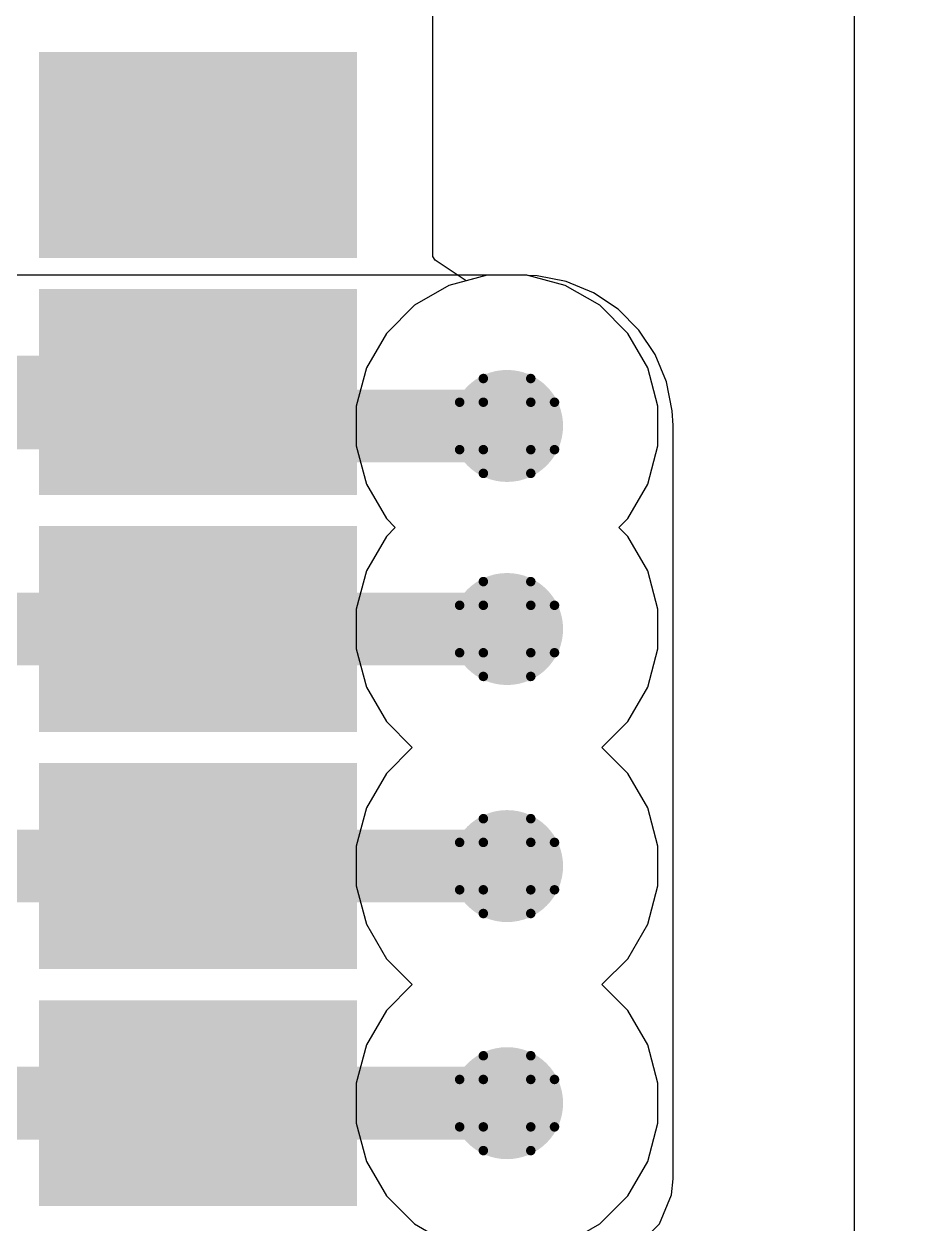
# Model space of a CAD drawing. Header units: inches. Extents: x -18 to 202, y -11 to 119.
# Drawn here: x 16.21 to 20.97, y 48 to 54.43 of the extents above; entities that cross this region are included whole.
import ezdxf

# ---------------------------------------------------------------- set-up
doc = ezdxf.new("R2010")
doc.units = ezdxf.units.IN
for name, color, linetype in [('Board Outline', 216, 'Continuous'), ('Bottom Layer', 5, 'Continuous'), ('Drill Drawing', 1, 'Continuous'), ('Ground', 16, 'Continuous'), ('Power', 76, 'Continuous'), ('Top Layer', 1, 'Continuous'), ('Top Paste', 8, 'Continuous'), ('Top Solder', 216, 'Continuous'), ('Via Holes', 16, 'Continuous')]:
    doc.layers.add(name, color=color, linetype=linetype)

# ---------------------------------------------------------------- blocks, each defined once
blk = doc.blocks.new('38_SMD_M______10')
at = {"layer": 'Top Layer'}
for points in [[(-9.5, 4.25), (-8, 4.25), (-8, 3.35), (-9.5, 3.35)], [(-9.5, 2.98), (-8, 2.98), (-8, 2.08), (-9.5, 2.08)], [(-9.5, 1.71), (-8, 1.71), (-8, 0.81), (-9.5, 0.81)], [(-9.5, 0.44), (-8, 0.44), (-8, -0.46), (-9.5, -0.46)], [(-9.5, -0.83), (-8, -0.83), (-8, -1.73), (-9.5, -1.73)]]:
    blk.add_hatch(color=1, dxfattribs=at).paths.add_polyline_path(points)
at = {"layer": 'Top Paste'}
for points in [[(-9.5, 4.25), (-8, 4.25), (-8, 3.35), (-9.5, 3.35)], [(-9.5, 2.98), (-8, 2.98), (-8, 2.08), (-9.5, 2.08)], [(-9.5, 1.71), (-8, 1.71), (-8, 0.81), (-9.5, 0.81)], [(-9.5, 0.44), (-8, 0.44), (-8, -0.46), (-9.5, -0.46)], [(-9.5, -0.83), (-8, -0.83), (-8, -1.73), (-9.5, -1.73)]]:
    blk.add_hatch(color=8, dxfattribs=at).paths.add_polyline_path(points)
at = {"layer": 'Top Solder'}
for points in [[(-9.6016, 4.3516), (-7.8984, 4.3516), (-7.8984, 3.2484), (-9.6016, 3.2484)], [(-9.6016, 3.0816), (-7.8984, 3.0816), (-7.8984, 1.9784), (-9.6016, 1.9784)], [(-9.6016, 1.8116), (-7.8984, 1.8116), (-7.8984, 0.7084), (-9.6016, 0.7084)], [(-9.6016, 0.5416), (-7.8984, 0.5416), (-7.8984, -0.5616), (-9.6016, -0.5616)], [(-9.6016, -0.7284), (-7.8984, -0.7284), (-7.8984, -1.8316), (-9.6016, -1.8316)]]:
    blk.add_hatch(color=216, dxfattribs=at).paths.add_polyline_path(points)

msp = doc.modelspace()

# ---------------------------------------------------------------- hatches: boundary and pattern name
at = {"layer": 'Bottom Layer'}
h = msp.add_hatch(color=5, dxfattribs=at)
edge = h.paths.add_edge_path()
edge.add_arc((18.7961, 52.2727), 0.3, 0, 360)
h = msp.add_hatch(color=5, dxfattribs=at)
edge = h.paths.add_edge_path()
edge.add_arc((18.7961, 51.1848), 0.3, 0, 360)
h = msp.add_hatch(color=5, dxfattribs=at)
edge = h.paths.add_edge_path()
edge.add_arc((18.7961, 49.9148), 0.3, 0, 360)
h = msp.add_hatch(color=5, dxfattribs=at)
edge = h.paths.add_edge_path()
edge.add_arc((18.7961, 48.6448), 0.3, 0, 360)
at = {"layer": 'Ground'}
h = msp.add_hatch(color=16, dxfattribs=at)
edge = h.paths.add_edge_path()
edge.add_arc((18.7961, 52.2727), 0.3, 0, 360)
h = msp.add_hatch(color=16, dxfattribs=at)
edge = h.paths.add_edge_path()
edge.add_arc((18.7961, 51.1848), 0.3, 0, 360)
h = msp.add_hatch(color=16, dxfattribs=at)
edge = h.paths.add_edge_path()
edge.add_arc((18.7961, 49.9148), 0.3, 0, 360)
h = msp.add_hatch(color=16, dxfattribs=at)
edge = h.paths.add_edge_path()
edge.add_arc((18.7961, 48.6448), 0.3, 0, 360)
at = {"layer": 'Power'}
h = msp.add_hatch(color=76, dxfattribs=at)
edge = h.paths.add_edge_path()
edge.add_arc((18.7961, 52.2727), 0.3, 0, 360)
h = msp.add_hatch(color=76, dxfattribs=at)
edge = h.paths.add_edge_path()
edge.add_arc((18.7961, 51.1848), 0.3, 0, 360)
h = msp.add_hatch(color=76, dxfattribs=at)
edge = h.paths.add_edge_path()
edge.add_arc((18.7961, 49.9148), 0.3, 0, 360)
h = msp.add_hatch(color=76, dxfattribs=at)
edge = h.paths.add_edge_path()
edge.add_arc((18.7961, 48.6448), 0.3, 0, 360)
at = {"layer": 'Top Layer'}
h = msp.add_hatch(color=1, dxfattribs=at)
edge = h.paths.add_edge_path()
edge.add_arc((18.7961, 52.2727), 0.3, 0, 360)
h = msp.add_hatch(color=1, dxfattribs=at)
edge = h.paths.add_edge_path()
edge.add_arc((18.7961, 51.1848), 0.3, 0, 360)
h = msp.add_hatch(color=1, dxfattribs=at)
edge = h.paths.add_edge_path()
edge.add_arc((18.7961, 49.9148), 0.3, 0, 360)
h = msp.add_hatch(color=1, dxfattribs=at)
edge = h.paths.add_edge_path()
edge.add_arc((18.7961, 48.6448), 0.3, 0, 360)
at = {"layer": 'Via Holes'}
h = msp.add_hatch(color=7, dxfattribs=at)
edge = h.paths.add_edge_path()
edge.add_arc((18.7961, 52.2727), 0.15, 0, 360)
h = msp.add_hatch(color=7, dxfattribs=at)
edge = h.paths.add_edge_path()
edge.add_arc((18.7961, 51.1848), 0.15, 0, 360)
h = msp.add_hatch(color=7, dxfattribs=at)
edge = h.paths.add_edge_path()
edge.add_arc((18.7961, 49.9148), 0.15, 0, 360)
h = msp.add_hatch(color=7, dxfattribs=at)
edge = h.paths.add_edge_path()
edge.add_arc((18.7961, 48.6448), 0.15, 0, 360)

# ---------------------------------------------------------------- linework, layer by layer
at = {"layer": 'Board Outline'}
msp.add_lwpolyline([(44.2299, 62.3099, 0.254, 0.254, -3.535496), (7.5647, 62.2891, 0.254, 0.254, 0)], format="xyseb", dxfattribs=at)
at = {"layer": 'Bottom Layer'}
for p, q in [((18.6898, 53.0807), (18.4843, 53.0256)), ((18.9025, 53.0807), (18.6898, 53.0807)), ((19.108, 53.0256), (18.9025, 53.0807)), ((18.4843, 53.0256), (18.3, 52.9192)), ((19.2923, 52.9192), (19.108, 53.0256)), ((18.3, 52.9192), (18.1496, 52.7688)), ((19.4427, 52.7688), (19.2923, 52.9192)), ((18.1496, 52.7688), (18.0432, 52.5845)), ((19.5491, 52.5845), (19.4427, 52.7688)), ((18.0432, 52.5845), (17.9881, 52.379)), ((19.6041, 52.379), (19.5491, 52.5845)), ((17.9881, 52.379), (17.9881, 52.1663)), ((19.6041, 52.1663), (19.6041, 52.379)), ((17.9881, 52.1663), (18.0432, 51.9608)), ((19.5491, 51.9608), (19.6041, 52.1663)), ((18.0432, 51.9608), (18.1496, 51.7765)), ((19.4427, 51.7765), (19.5491, 51.9608)), ((18.1496, 51.7765), (18.1974, 51.7287)), ((19.3949, 51.7287), (19.4427, 51.7765)), ((18.1974, 51.7287), (18.1496, 51.6809)), ((19.4427, 51.6809), (19.3949, 51.7287)), ((18.1496, 51.6809), (18.0432, 51.4967)), ((19.5491, 51.4967), (19.4427, 51.6809)), ((18.0432, 51.4967), (17.9881, 51.2912)), ((19.6041, 51.2912), (19.5491, 51.4967)), ((17.9881, 51.2912), (17.9881, 51.0784)), ((19.6041, 51.0784), (19.6041, 51.2912)), ((17.9881, 51.0784), (18.0432, 50.8729)), ((19.5491, 50.8729), (19.6041, 51.0784)), ((18.0432, 50.8729), (18.1496, 50.6887)), ((19.4427, 50.6887), (19.5491, 50.8729)), ((18.1496, 50.6887), (18.2884, 50.5498)), ((19.3038, 50.5498), (19.4427, 50.6887)), ((18.2884, 50.5498), (18.1496, 50.4109)), ((19.4427, 50.4109), (19.3038, 50.5498)), ((18.1496, 50.4109), (18.0432, 50.2267)), ((19.5491, 50.2267), (19.4427, 50.4109)), ((18.0432, 50.2267), (17.9881, 50.0212)), ((19.6041, 50.0212), (19.5491, 50.2267)), ((17.9881, 50.0212), (17.9881, 49.8084)), ((19.6041, 49.8084), (19.6041, 50.0212)), ((17.9881, 49.8084), (18.0432, 49.6029)), ((19.5491, 49.6029), (19.6041, 49.8084)), ((18.0432, 49.6029), (18.1496, 49.4187)), ((19.4427, 49.4187), (19.5491, 49.6029)), ((18.1496, 49.4187), (18.2884, 49.2798)), ((19.3038, 49.2798), (19.4427, 49.4187)), ((18.2884, 49.2798), (18.1496, 49.1409)), ((19.4427, 49.1409), (19.3038, 49.2798)), ((18.1496, 49.1409), (18.0432, 48.9567)), ((19.5491, 48.9567), (19.4427, 49.1409)), ((18.0432, 48.9567), (17.9881, 48.7512)), ((19.6041, 48.7512), (19.5491, 48.9567)), ((17.9881, 48.7512), (17.9881, 48.5384)), ((19.6041, 48.5384), (19.6041, 48.7512)), ((17.9881, 48.5384), (18.0432, 48.3329)), ((19.5491, 48.3329), (19.6041, 48.5384)), ((18.0432, 48.3329), (18.1496, 48.1487)), ((19.4427, 48.1487), (19.5491, 48.3329)), ((18.1496, 48.1487), (18.3, 47.9982)), ((19.2923, 47.9982), (19.4427, 48.1487)), ((18.3, 47.9982), (18.4843, 47.8919)), ((19.108, 47.8919), (19.2923, 47.9982))]:
    msp.add_line(p, q, dxfattribs=at)
at = {"layer": 'Drill Drawing'}
for points in [[(18.6691, 52.3997, 0.0508, 0.0508, 0), (18.6691, 52.5267, 0.0508, 0.0508, 0)], [(18.6691, 52.5267, 0.0508, 0.0508, 0), (18.9231, 52.5267, 0.0508, 0.0508, 0)], [(18.9231, 52.3997, 0.0508, 0.0508, 0), (18.9231, 52.5267, 0.0508, 0.0508, 0)], [(18.5421, 52.1457, 0.0508, 0.0508, 0), (18.5421, 52.3997, 0.0508, 0.0508, 0)], [(18.5421, 52.3997, 0.0508, 0.0508, 0), (18.6691, 52.3997, 0.0508, 0.0508, 0)], [(18.9231, 52.3997, 0.0508, 0.0508, 0), (19.0501, 52.3997, 0.0508, 0.0508, 0)], [(19.0501, 52.1457, 0.0508, 0.0508, 0), (19.0501, 52.3997, 0.0508, 0.0508, 0)], [(18.5421, 52.1457, 0.0508, 0.0508, 0), (18.6691, 52.1457, 0.0508, 0.0508, 0)], [(18.6691, 52.0187, 0.0508, 0.0508, 0), (18.6691, 52.1457, 0.0508, 0.0508, 0)], [(18.9231, 52.1457, 0.0508, 0.0508, 0), (19.0501, 52.1457, 0.0508, 0.0508, 0)], [(18.9231, 52.0187, 0.0508, 0.0508, 0), (18.9231, 52.1457, 0.0508, 0.0508, 0)], [(18.6691, 52.0187, 0.0508, 0.0508, 0), (18.9231, 52.0187, 0.0508, 0.0508, 0)], [(18.6691, 51.3118, 0.0508, 0.0508, 0), (18.6691, 51.4388, 0.0508, 0.0508, 0)], [(18.6691, 51.4388, 0.0508, 0.0508, 0), (18.9231, 51.4388, 0.0508, 0.0508, 0)], [(18.9231, 51.3118, 0.0508, 0.0508, 0), (18.9231, 51.4388, 0.0508, 0.0508, 0)], [(18.5421, 51.0578, 0.0508, 0.0508, 0), (18.5421, 51.3118, 0.0508, 0.0508, 0)], [(18.5421, 51.3118, 0.0508, 0.0508, 0), (18.6691, 51.3118, 0.0508, 0.0508, 0)], [(18.9231, 51.3118, 0.0508, 0.0508, 0), (19.0501, 51.3118, 0.0508, 0.0508, 0)], [(19.0501, 51.0578, 0.0508, 0.0508, 0), (19.0501, 51.3118, 0.0508, 0.0508, 0)], [(18.5421, 51.0578, 0.0508, 0.0508, 0), (18.6691, 51.0578, 0.0508, 0.0508, 0)], [(18.6691, 50.9308, 0.0508, 0.0508, 0), (18.6691, 51.0578, 0.0508, 0.0508, 0)], [(18.9231, 51.0578, 0.0508, 0.0508, 0), (19.0501, 51.0578, 0.0508, 0.0508, 0)], [(18.9231, 50.9308, 0.0508, 0.0508, 0), (18.9231, 51.0578, 0.0508, 0.0508, 0)], [(18.6691, 50.9308, 0.0508, 0.0508, 0), (18.9231, 50.9308, 0.0508, 0.0508, 0)], [(18.6691, 50.0418, 0.0508, 0.0508, 0), (18.6691, 50.1688, 0.0508, 0.0508, 0)], [(18.6691, 50.1688, 0.0508, 0.0508, 0), (18.9231, 50.1688, 0.0508, 0.0508, 0)], [(18.9231, 50.0418, 0.0508, 0.0508, 0), (18.9231, 50.1688, 0.0508, 0.0508, 0)], [(18.5421, 49.7878, 0.0508, 0.0508, 0), (18.5421, 50.0418, 0.0508, 0.0508, 0)], [(18.5421, 50.0418, 0.0508, 0.0508, 0), (18.6691, 50.0418, 0.0508, 0.0508, 0)], [(18.9231, 50.0418, 0.0508, 0.0508, 0), (19.0501, 50.0418, 0.0508, 0.0508, 0)], [(19.0501, 49.7878, 0.0508, 0.0508, 0), (19.0501, 50.0418, 0.0508, 0.0508, 0)], [(18.5421, 49.7878, 0.0508, 0.0508, 0), (18.6691, 49.7878, 0.0508, 0.0508, 0)], [(18.6691, 49.6608, 0.0508, 0.0508, 0), (18.6691, 49.7878, 0.0508, 0.0508, 0)], [(18.9231, 49.7878, 0.0508, 0.0508, 0), (19.0501, 49.7878, 0.0508, 0.0508, 0)], [(18.9231, 49.6608, 0.0508, 0.0508, 0), (18.9231, 49.7878, 0.0508, 0.0508, 0)], [(18.6691, 49.6608, 0.0508, 0.0508, 0), (18.9231, 49.6608, 0.0508, 0.0508, 0)], [(18.6691, 48.7718, 0.0508, 0.0508, 0), (18.6691, 48.8988, 0.0508, 0.0508, 0)], [(18.6691, 48.8988, 0.0508, 0.0508, 0), (18.9231, 48.8988, 0.0508, 0.0508, 0)], [(18.9231, 48.7718, 0.0508, 0.0508, 0), (18.9231, 48.8988, 0.0508, 0.0508, 0)], [(18.5421, 48.5178, 0.0508, 0.0508, 0), (18.5421, 48.7718, 0.0508, 0.0508, 0)], [(18.5421, 48.7718, 0.0508, 0.0508, 0), (18.6691, 48.7718, 0.0508, 0.0508, 0)], [(18.9231, 48.7718, 0.0508, 0.0508, 0), (19.0501, 48.7718, 0.0508, 0.0508, 0)], [(19.0501, 48.5178, 0.0508, 0.0508, 0), (19.0501, 48.7718, 0.0508, 0.0508, 0)], [(18.5421, 48.5178, 0.0508, 0.0508, 0), (18.6691, 48.5178, 0.0508, 0.0508, 0)], [(18.6691, 48.3908, 0.0508, 0.0508, 0), (18.6691, 48.5178, 0.0508, 0.0508, 0)], [(18.9231, 48.5178, 0.0508, 0.0508, 0), (19.0501, 48.5178, 0.0508, 0.0508, 0)], [(18.9231, 48.3908, 0.0508, 0.0508, 0), (18.9231, 48.5178, 0.0508, 0.0508, 0)], [(18.6691, 48.3908, 0.0508, 0.0508, 0), (18.9231, 48.3908, 0.0508, 0.0508, 0)]]:
    msp.add_lwpolyline(points, format="xyseb", dxfattribs=at)
for points in [[(18.6564, 52.5267, 0.0254, 0.0254, 1), (18.6818, 52.5267, 0.0254, 0.0254, 1)], [(18.6564, 52.5267, 0.0254, 0.0254, 1), (18.6818, 52.5267, 0.0254, 0.0254, 1)], [(18.9104, 52.5267, 0.0254, 0.0254, 1), (18.9358, 52.5267, 0.0254, 0.0254, 1)], [(18.9104, 52.5267, 0.0254, 0.0254, 1), (18.9358, 52.5267, 0.0254, 0.0254, 1)], [(18.5294, 52.3997, 0.0254, 0.0254, 1), (18.5548, 52.3997, 0.0254, 0.0254, 1)], [(18.5294, 52.3997, 0.0254, 0.0254, 1), (18.5548, 52.3997, 0.0254, 0.0254, 1)], [(18.6564, 52.3997, 0.0254, 0.0254, 1), (18.6818, 52.3997, 0.0254, 0.0254, 1)], [(18.6564, 52.3997, 0.0254, 0.0254, 1), (18.6818, 52.3997, 0.0254, 0.0254, 1)], [(18.9104, 52.3997, 0.0254, 0.0254, 1), (18.9358, 52.3997, 0.0254, 0.0254, 1)], [(18.9104, 52.3997, 0.0254, 0.0254, 1), (18.9358, 52.3997, 0.0254, 0.0254, 1)], [(19.0374, 52.3997, 0.0254, 0.0254, 1), (19.0628, 52.3997, 0.0254, 0.0254, 1)], [(19.0374, 52.3997, 0.0254, 0.0254, 1), (19.0628, 52.3997, 0.0254, 0.0254, 1)], [(18.5294, 52.1457, 0.0254, 0.0254, 1), (18.5548, 52.1457, 0.0254, 0.0254, 1)], [(18.5294, 52.1457, 0.0254, 0.0254, 1), (18.5548, 52.1457, 0.0254, 0.0254, 1)], [(18.6564, 52.1457, 0.0254, 0.0254, 1), (18.6818, 52.1457, 0.0254, 0.0254, 1)], [(18.6564, 52.1457, 0.0254, 0.0254, 1), (18.6818, 52.1457, 0.0254, 0.0254, 1)], [(18.9104, 52.1457, 0.0254, 0.0254, 1), (18.9358, 52.1457, 0.0254, 0.0254, 1)], [(18.9104, 52.1457, 0.0254, 0.0254, 1), (18.9358, 52.1457, 0.0254, 0.0254, 1)], [(19.0374, 52.1457, 0.0254, 0.0254, 1), (19.0628, 52.1457, 0.0254, 0.0254, 1)], [(19.0374, 52.1457, 0.0254, 0.0254, 1), (19.0628, 52.1457, 0.0254, 0.0254, 1)], [(18.6564, 52.0187, 0.0254, 0.0254, 1), (18.6818, 52.0187, 0.0254, 0.0254, 1)], [(18.6564, 52.0187, 0.0254, 0.0254, 1), (18.6818, 52.0187, 0.0254, 0.0254, 1)], [(18.9104, 52.0187, 0.0254, 0.0254, 1), (18.9358, 52.0187, 0.0254, 0.0254, 1)], [(18.9104, 52.0187, 0.0254, 0.0254, 1), (18.9358, 52.0187, 0.0254, 0.0254, 1)], [(18.6564, 51.4388, 0.0254, 0.0254, 1), (18.6818, 51.4388, 0.0254, 0.0254, 1)], [(18.6564, 51.4388, 0.0254, 0.0254, 1), (18.6818, 51.4388, 0.0254, 0.0254, 1)], [(18.9104, 51.4388, 0.0254, 0.0254, 1), (18.9358, 51.4388, 0.0254, 0.0254, 1)], [(18.9104, 51.4388, 0.0254, 0.0254, 1), (18.9358, 51.4388, 0.0254, 0.0254, 1)], [(18.5294, 51.3118, 0.0254, 0.0254, 1), (18.5548, 51.3118, 0.0254, 0.0254, 1)], [(18.5294, 51.3118, 0.0254, 0.0254, 1), (18.5548, 51.3118, 0.0254, 0.0254, 1)], [(18.6564, 51.3118, 0.0254, 0.0254, 1), (18.6818, 51.3118, 0.0254, 0.0254, 1)], [(18.6564, 51.3118, 0.0254, 0.0254, 1), (18.6818, 51.3118, 0.0254, 0.0254, 1)], [(18.9104, 51.3118, 0.0254, 0.0254, 1), (18.9358, 51.3118, 0.0254, 0.0254, 1)], [(18.9104, 51.3118, 0.0254, 0.0254, 1), (18.9358, 51.3118, 0.0254, 0.0254, 1)], [(19.0374, 51.3118, 0.0254, 0.0254, 1), (19.0628, 51.3118, 0.0254, 0.0254, 1)], [(19.0374, 51.3118, 0.0254, 0.0254, 1), (19.0628, 51.3118, 0.0254, 0.0254, 1)], [(18.5294, 51.0578, 0.0254, 0.0254, 1), (18.5548, 51.0578, 0.0254, 0.0254, 1)], [(18.5294, 51.0578, 0.0254, 0.0254, 1), (18.5548, 51.0578, 0.0254, 0.0254, 1)], [(18.6564, 51.0578, 0.0254, 0.0254, 1), (18.6818, 51.0578, 0.0254, 0.0254, 1)], [(18.6564, 51.0578, 0.0254, 0.0254, 1), (18.6818, 51.0578, 0.0254, 0.0254, 1)], [(18.9104, 51.0578, 0.0254, 0.0254, 1), (18.9358, 51.0578, 0.0254, 0.0254, 1)], [(18.9104, 51.0578, 0.0254, 0.0254, 1), (18.9358, 51.0578, 0.0254, 0.0254, 1)], [(19.0374, 51.0578, 0.0254, 0.0254, 1), (19.0628, 51.0578, 0.0254, 0.0254, 1)], [(19.0374, 51.0578, 0.0254, 0.0254, 1), (19.0628, 51.0578, 0.0254, 0.0254, 1)], [(18.6564, 50.9308, 0.0254, 0.0254, 1), (18.6818, 50.9308, 0.0254, 0.0254, 1)], [(18.6564, 50.9308, 0.0254, 0.0254, 1), (18.6818, 50.9308, 0.0254, 0.0254, 1)], [(18.9104, 50.9308, 0.0254, 0.0254, 1), (18.9358, 50.9308, 0.0254, 0.0254, 1)], [(18.9104, 50.9308, 0.0254, 0.0254, 1), (18.9358, 50.9308, 0.0254, 0.0254, 1)], [(18.6564, 50.1688, 0.0254, 0.0254, 1), (18.6818, 50.1688, 0.0254, 0.0254, 1)], [(18.6564, 50.1688, 0.0254, 0.0254, 1), (18.6818, 50.1688, 0.0254, 0.0254, 1)], [(18.9104, 50.1688, 0.0254, 0.0254, 1), (18.9358, 50.1688, 0.0254, 0.0254, 1)], [(18.9104, 50.1688, 0.0254, 0.0254, 1), (18.9358, 50.1688, 0.0254, 0.0254, 1)], [(18.5294, 50.0418, 0.0254, 0.0254, 1), (18.5548, 50.0418, 0.0254, 0.0254, 1)], [(18.5294, 50.0418, 0.0254, 0.0254, 1), (18.5548, 50.0418, 0.0254, 0.0254, 1)], [(18.6564, 50.0418, 0.0254, 0.0254, 1), (18.6818, 50.0418, 0.0254, 0.0254, 1)], [(18.6564, 50.0418, 0.0254, 0.0254, 1), (18.6818, 50.0418, 0.0254, 0.0254, 1)], [(18.9104, 50.0418, 0.0254, 0.0254, 1), (18.9358, 50.0418, 0.0254, 0.0254, 1)], [(18.9104, 50.0418, 0.0254, 0.0254, 1), (18.9358, 50.0418, 0.0254, 0.0254, 1)], [(19.0374, 50.0418, 0.0254, 0.0254, 1), (19.0628, 50.0418, 0.0254, 0.0254, 1)], [(19.0374, 50.0418, 0.0254, 0.0254, 1), (19.0628, 50.0418, 0.0254, 0.0254, 1)], [(18.5294, 49.7878, 0.0254, 0.0254, 1), (18.5548, 49.7878, 0.0254, 0.0254, 1)], [(18.5294, 49.7878, 0.0254, 0.0254, 1), (18.5548, 49.7878, 0.0254, 0.0254, 1)], [(18.6564, 49.7878, 0.0254, 0.0254, 1), (18.6818, 49.7878, 0.0254, 0.0254, 1)], [(18.6564, 49.7878, 0.0254, 0.0254, 1), (18.6818, 49.7878, 0.0254, 0.0254, 1)], [(18.9104, 49.7878, 0.0254, 0.0254, 1), (18.9358, 49.7878, 0.0254, 0.0254, 1)], [(18.9104, 49.7878, 0.0254, 0.0254, 1), (18.9358, 49.7878, 0.0254, 0.0254, 1)], [(19.0374, 49.7878, 0.0254, 0.0254, 1), (19.0628, 49.7878, 0.0254, 0.0254, 1)], [(19.0374, 49.7878, 0.0254, 0.0254, 1), (19.0628, 49.7878, 0.0254, 0.0254, 1)], [(18.6564, 49.6608, 0.0254, 0.0254, 1), (18.6818, 49.6608, 0.0254, 0.0254, 1)], [(18.6564, 49.6608, 0.0254, 0.0254, 1), (18.6818, 49.6608, 0.0254, 0.0254, 1)], [(18.9104, 49.6608, 0.0254, 0.0254, 1), (18.9358, 49.6608, 0.0254, 0.0254, 1)], [(18.9104, 49.6608, 0.0254, 0.0254, 1), (18.9358, 49.6608, 0.0254, 0.0254, 1)], [(18.6564, 48.8988, 0.0254, 0.0254, 1), (18.6818, 48.8988, 0.0254, 0.0254, 1)], [(18.6564, 48.8988, 0.0254, 0.0254, 1), (18.6818, 48.8988, 0.0254, 0.0254, 1)], [(18.9104, 48.8988, 0.0254, 0.0254, 1), (18.9358, 48.8988, 0.0254, 0.0254, 1)], [(18.9104, 48.8988, 0.0254, 0.0254, 1), (18.9358, 48.8988, 0.0254, 0.0254, 1)], [(18.5294, 48.7718, 0.0254, 0.0254, 1), (18.5548, 48.7718, 0.0254, 0.0254, 1)], [(18.5294, 48.7718, 0.0254, 0.0254, 1), (18.5548, 48.7718, 0.0254, 0.0254, 1)], [(18.6564, 48.7718, 0.0254, 0.0254, 1), (18.6818, 48.7718, 0.0254, 0.0254, 1)], [(18.6564, 48.7718, 0.0254, 0.0254, 1), (18.6818, 48.7718, 0.0254, 0.0254, 1)], [(18.9104, 48.7718, 0.0254, 0.0254, 1), (18.9358, 48.7718, 0.0254, 0.0254, 1)], [(18.9104, 48.7718, 0.0254, 0.0254, 1), (18.9358, 48.7718, 0.0254, 0.0254, 1)], [(19.0374, 48.7718, 0.0254, 0.0254, 1), (19.0628, 48.7718, 0.0254, 0.0254, 1)], [(19.0374, 48.7718, 0.0254, 0.0254, 1), (19.0628, 48.7718, 0.0254, 0.0254, 1)], [(18.5294, 48.5178, 0.0254, 0.0254, 1), (18.5548, 48.5178, 0.0254, 0.0254, 1)], [(18.5294, 48.5178, 0.0254, 0.0254, 1), (18.5548, 48.5178, 0.0254, 0.0254, 1)], [(18.6564, 48.5178, 0.0254, 0.0254, 1), (18.6818, 48.5178, 0.0254, 0.0254, 1)], [(18.6564, 48.5178, 0.0254, 0.0254, 1), (18.6818, 48.5178, 0.0254, 0.0254, 1)], [(18.9104, 48.5178, 0.0254, 0.0254, 1), (18.9358, 48.5178, 0.0254, 0.0254, 1)], [(18.9104, 48.5178, 0.0254, 0.0254, 1), (18.9358, 48.5178, 0.0254, 0.0254, 1)], [(19.0374, 48.5178, 0.0254, 0.0254, 1), (19.0628, 48.5178, 0.0254, 0.0254, 1)], [(19.0374, 48.5178, 0.0254, 0.0254, 1), (19.0628, 48.5178, 0.0254, 0.0254, 1)], [(18.6564, 48.3908, 0.0254, 0.0254, 1), (18.6818, 48.3908, 0.0254, 0.0254, 1)], [(18.6564, 48.3908, 0.0254, 0.0254, 1), (18.6818, 48.3908, 0.0254, 0.0254, 1)], [(18.9104, 48.3908, 0.0254, 0.0254, 1), (18.9358, 48.3908, 0.0254, 0.0254, 1)], [(18.9104, 48.3908, 0.0254, 0.0254, 1), (18.9358, 48.3908, 0.0254, 0.0254, 1)]]:
    msp.add_lwpolyline(points, format="xyseb", close=True, dxfattribs=at)
at = {"layer": 'Ground'}
for p, q in [((18.6898, 53.0807), (18.4843, 53.0256)), ((18.9025, 53.0807), (18.6898, 53.0807)), ((19.108, 53.0256), (18.9025, 53.0807)), ((18.4843, 53.0256), (18.3, 52.9192)), ((19.2923, 52.9192), (19.108, 53.0256)), ((18.3, 52.9192), (18.1496, 52.7688)), ((19.4427, 52.7688), (19.2923, 52.9192)), ((18.1496, 52.7688), (18.0432, 52.5845)), ((19.5491, 52.5845), (19.4427, 52.7688)), ((18.0432, 52.5845), (17.9881, 52.379)), ((19.6041, 52.379), (19.5491, 52.5845)), ((17.9881, 52.379), (17.9881, 52.1663)), ((19.6041, 52.1663), (19.6041, 52.379)), ((17.9881, 52.1663), (18.0432, 51.9608)), ((19.5491, 51.9608), (19.6041, 52.1663)), ((18.0432, 51.9608), (18.1496, 51.7765)), ((19.4427, 51.7765), (19.5491, 51.9608)), ((18.1496, 51.7765), (18.1974, 51.7287)), ((19.3949, 51.7287), (19.4427, 51.7765)), ((18.1974, 51.7287), (18.1496, 51.6809)), ((19.4427, 51.6809), (19.3949, 51.7287)), ((18.1496, 51.6809), (18.0432, 51.4967)), ((19.5491, 51.4967), (19.4427, 51.6809)), ((18.0432, 51.4967), (17.9881, 51.2912)), ((19.6041, 51.2912), (19.5491, 51.4967)), ((17.9881, 51.2912), (17.9881, 51.0784)), ((19.6041, 51.0784), (19.6041, 51.2912)), ((17.9881, 51.0784), (18.0432, 50.8729)), ((19.5491, 50.8729), (19.6041, 51.0784)), ((18.0432, 50.8729), (18.1496, 50.6887)), ((19.4427, 50.6887), (19.5491, 50.8729)), ((18.1496, 50.6887), (18.2884, 50.5498)), ((19.3038, 50.5498), (19.4427, 50.6887)), ((18.2884, 50.5498), (18.1496, 50.4109)), ((19.4427, 50.4109), (19.3038, 50.5498)), ((18.1496, 50.4109), (18.0432, 50.2267)), ((19.5491, 50.2267), (19.4427, 50.4109)), ((18.0432, 50.2267), (17.9881, 50.0212)), ((19.6041, 50.0212), (19.5491, 50.2267)), ((17.9881, 50.0212), (17.9881, 49.8084)), ((19.6041, 49.8084), (19.6041, 50.0212)), ((17.9881, 49.8084), (18.0432, 49.6029)), ((19.5491, 49.6029), (19.6041, 49.8084)), ((18.0432, 49.6029), (18.1496, 49.4187)), ((19.4427, 49.4187), (19.5491, 49.6029)), ((18.1496, 49.4187), (18.2884, 49.2798)), ((19.3038, 49.2798), (19.4427, 49.4187)), ((18.2884, 49.2798), (18.1496, 49.1409)), ((19.4427, 49.1409), (19.3038, 49.2798)), ((18.1496, 49.1409), (18.0432, 48.9567)), ((19.5491, 48.9567), (19.4427, 49.1409)), ((18.0432, 48.9567), (17.9881, 48.7512)), ((19.6041, 48.7512), (19.5491, 48.9567)), ((17.9881, 48.7512), (17.9881, 48.5384)), ((19.6041, 48.5384), (19.6041, 48.7512)), ((17.9881, 48.5384), (18.0432, 48.3329)), ((19.5491, 48.3329), (19.6041, 48.5384)), ((18.0432, 48.3329), (18.1496, 48.1487)), ((19.4427, 48.1487), (19.5491, 48.3329)), ((18.1496, 48.1487), (18.3, 47.9982)), ((19.2923, 47.9982), (19.4427, 48.1487)), ((18.3, 47.9982), (18.4843, 47.8919)), ((19.108, 47.8919), (19.2923, 47.9982))]:
    msp.add_line(p, q, dxfattribs=at)
at = {"layer": 'Power'}
for p, q in [((20.655, 56.3712), (20.655, 47.9982)), ((18.6897, 53.0807), (10.7188, 53.0807)), ((18.6898, 53.0807), (18.6897, 53.0807)), ((18.9025, 53.0807), (18.6898, 53.0807)), ((18.9078, 53.0793), (18.9025, 53.0807)), ((18.9581, 53.0768), (18.9078, 53.0793)), ((19.1131, 53.046), (18.9581, 53.0768)), ((19.259, 52.9855), (19.1131, 53.046)), ((19.3904, 52.8978), (19.259, 52.9855)), ((19.5021, 52.7861), (19.3904, 52.8978)), ((19.5899, 52.6547), (19.5021, 52.7861)), ((19.6503, 52.5088), (19.5899, 52.6547)), ((19.6811, 52.3538), (19.6503, 52.5088)), ((19.685, 52.2749), (19.6811, 52.3538)), ((19.685, 52.2748), (19.685, 52.2749)), ((19.685, 48.2393), (19.685, 52.2748)), ((19.685, 52.2748), (19.685, 52.2748)), ((19.685, 52.2748), (19.685, 52.2748)), ((19.6766, 48.1544), (19.685, 48.2393)), ((19.6117, 47.9977), (19.6766, 48.1544)), ((19.4918, 47.8777), (19.6117, 47.9977)), ((20.655, 47.9982), (20.655, 47.9982)), ((20.655, 47.9982), (20.655, 47.881))]:
    msp.add_line(p, q, dxfattribs=at)
for points in [[(4.4209, 52.2748, 0.254, 0.254, 0), (18.794, 52.2748, 0.254, 0.254, 0)], [(18.794, 52.2748, 0.254, 0.254, 0), (18.7961, 52.2727, 0.254, 0.254, 0)], [(3.9224, 51.1848, 0.254, 0.254, 0), (18.7961, 51.1848, 0.254, 0.254, 0)], [(4.7259, 49.9148, 0.254, 0.254, 0), (18.7961, 49.9148, 0.254, 0.254, 0)], [(5.083, 48.6448, 0.254, 0.254, 0), (18.7961, 48.6448, 0.254, 0.254, 0)]]:
    msp.add_lwpolyline(points, format="xyseb", dxfattribs=at)
for points in [[(18.7305, 52.2748, 0.127, 0.127, 1), (18.8575, 52.2748, 0.127, 0.127, 1)], [(18.7305, 52.2748, 0.127, 0.127, 1), (18.8575, 52.2748, 0.127, 0.127, 1)], [(18.7326, 52.2727, 0.127, 0.127, 1), (18.8596, 52.2727, 0.127, 0.127, 1)], [(18.7326, 51.1848, 0.127, 0.127, 1), (18.8596, 51.1848, 0.127, 0.127, 1)], [(18.7326, 49.9148, 0.127, 0.127, 1), (18.8596, 49.9148, 0.127, 0.127, 1)], [(18.7326, 48.6448, 0.127, 0.127, 1), (18.8596, 48.6448, 0.127, 0.127, 1)]]:
    msp.add_lwpolyline(points, format="xyseb", close=True, dxfattribs=at)
at = {"layer": 'Top Layer'}
for p, q in [((18.3992, 54.0368), (18.3992, 55.556)), ((18.3992, 53.1801), (18.3992, 54.0368)), ((18.4102, 53.1602), (18.3992, 53.1801)), ((18.577, 53.0505), (18.4102, 53.1602)), ((18.6898, 53.0807), (18.577, 53.0505)), ((18.9025, 53.0807), (18.6898, 53.0807)), ((19.108, 53.0256), (18.9025, 53.0807)), ((19.2923, 52.9192), (19.108, 53.0256)), ((19.4427, 52.7688), (19.2923, 52.9192)), ((19.5491, 52.5845), (19.4427, 52.7688)), ((19.6041, 52.379), (19.5491, 52.5845)), ((19.6041, 52.1663), (19.6041, 52.379)), ((19.5491, 51.9608), (19.6041, 52.1663)), ((19.4427, 51.7765), (19.5491, 51.9608)), ((19.3949, 51.7287), (19.4427, 51.7765)), ((19.4427, 51.6809), (19.3949, 51.7287)), ((19.5491, 51.4967), (19.4427, 51.6809)), ((19.6041, 51.2912), (19.5491, 51.4967)), ((19.6041, 51.0784), (19.6041, 51.2912)), ((19.5491, 50.8729), (19.6041, 51.0784)), ((19.4427, 50.6887), (19.5491, 50.8729)), ((19.3038, 50.5498), (19.4427, 50.6887)), ((19.4427, 50.4109), (19.3038, 50.5498)), ((19.5491, 50.2267), (19.4427, 50.4109)), ((19.6041, 50.0212), (19.5491, 50.2267)), ((19.6041, 49.8084), (19.6041, 50.0212)), ((19.5491, 49.6029), (19.6041, 49.8084)), ((19.4427, 49.4187), (19.5491, 49.6029)), ((19.3038, 49.2798), (19.4427, 49.4187)), ((19.4427, 49.1409), (19.3038, 49.2798)), ((19.5491, 48.9567), (19.4427, 49.1409)), ((19.6041, 48.7512), (19.5491, 48.9567)), ((19.6041, 48.5384), (19.6041, 48.7512)), ((19.5491, 48.3329), (19.6041, 48.5384)), ((19.4427, 48.1487), (19.5491, 48.3329)), ((19.2923, 47.9982), (19.4427, 48.1487)), ((19.108, 47.8919), (19.2923, 47.9982))]:
    msp.add_line(p, q, dxfattribs=at)
for points in [[(14.8767, 52.4548, 0.3894, 0.3894, 0), (17.1412, 52.4548, 0.3894, 0.3894, 0)], [(17.1412, 52.4548, 0.3894, 0.3894, 0), (17.3233, 52.2727, 0.3894, 0.3894, 0)], [(17.3233, 52.2727, 0.3894, 0.3894, 0), (18.7961, 52.2727, 0.3894, 0.3894, 0)], [(14.8767, 51.1848, 0.3894, 0.3894, 0), (17.1412, 51.1848, 0.3894, 0.3894, 0)], [(17.1412, 51.1848, 0.3894, 0.3894, 0), (18.7961, 51.1848, 0.3894, 0.3894, 0)], [(14.8463, 49.9148, 0.3894, 0.3894, 0), (17.1412, 49.9148, 0.3894, 0.3894, 0)], [(17.1412, 49.9148, 0.3894, 0.3894, 0), (18.7961, 49.9148, 0.3894, 0.3894, 0)], [(14.8767, 48.6448, 0.3894, 0.3894, 0), (17.1412, 48.6448, 0.3894, 0.3894, 0)], [(17.1412, 48.6448, 0.3894, 0.3894, 0), (18.7961, 48.6448, 0.3894, 0.3894, 0)]]:
    msp.add_lwpolyline(points, format="xyseb", dxfattribs=at)
for points in [[(17.0439, 52.4548, 0.1947, 0.1947, 1), (17.2385, 52.4548, 0.1947, 0.1947, 1)], [(17.0439, 52.4548, 0.1947, 0.1947, 1), (17.2385, 52.4548, 0.1947, 0.1947, 1)], [(17.226, 52.2727, 0.1947, 0.1947, 1), (17.4207, 52.2727, 0.1947, 0.1947, 1)], [(17.226, 52.2727, 0.1947, 0.1947, 1), (17.4207, 52.2727, 0.1947, 0.1947, 1)], [(18.6988, 52.2727, 0.1947, 0.1947, 1), (18.8935, 52.2727, 0.1947, 0.1947, 1)], [(17.0439, 51.1848, 0.1947, 0.1947, 1), (17.2385, 51.1848, 0.1947, 0.1947, 1)], [(17.0439, 51.1848, 0.1947, 0.1947, 1), (17.2385, 51.1848, 0.1947, 0.1947, 1)], [(18.6988, 51.1848, 0.1947, 0.1947, 1), (18.8935, 51.1848, 0.1947, 0.1947, 1)], [(17.0439, 49.9148, 0.1947, 0.1947, 1), (17.2385, 49.9148, 0.1947, 0.1947, 1)], [(17.0439, 49.9148, 0.1947, 0.1947, 1), (17.2385, 49.9148, 0.1947, 0.1947, 1)], [(18.6988, 49.9148, 0.1947, 0.1947, 1), (18.8935, 49.9148, 0.1947, 0.1947, 1)], [(17.0439, 48.6448, 0.1947, 0.1947, 1), (17.2386, 48.6448, 0.1947, 0.1947, 1)], [(17.0439, 48.6448, 0.1947, 0.1947, 1), (17.2386, 48.6448, 0.1947, 0.1947, 1)], [(18.6988, 48.6448, 0.1947, 0.1947, 1), (18.8935, 48.6448, 0.1947, 0.1947, 1)]]:
    msp.add_lwpolyline(points, format="xyseb", close=True, dxfattribs=at)

# ---------------------------------------------------------------- block references
msp.add_blockref('38_SMD_M______10', (25.8912, 49.9248))

doc.saveas('drawing.dxf')
